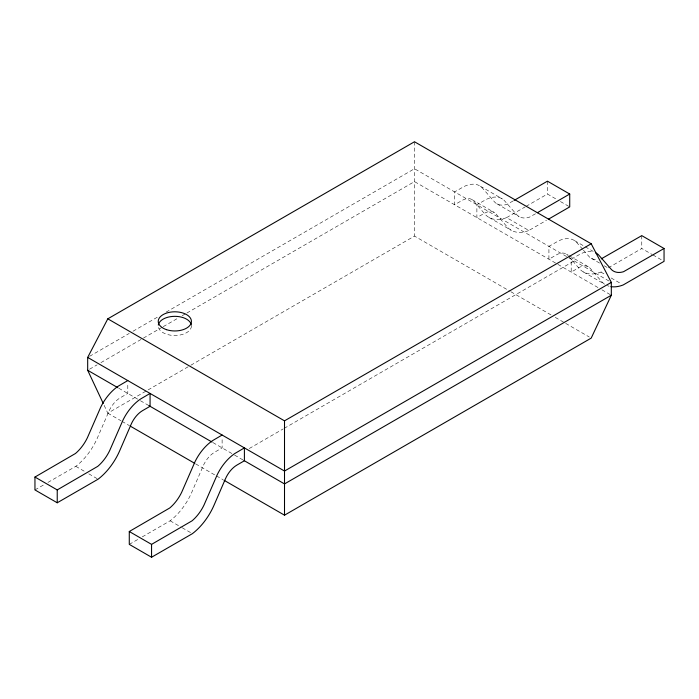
<?xml version="1.0" encoding="UTF-8"?>
<svg xmlns="http://www.w3.org/2000/svg" width="699" height="699" viewBox="0 0 699 699"><rect width="100%" height="100%" fill="white"/><g stroke="black" fill="none" stroke-linecap="round" stroke-linejoin="round"><path stroke-width="0.52" stroke-dasharray="3.5 2.62" d="M89.577 356.324L129.245 333.423M133.02 331.239L159.468 315.965M166.082 312.156L414.49 168.739L609.458 281.295M89.577 369.186L97.126 364.826M100.909 362.641L142.465 338.648M143.409 338.106L162.299 327.202M163.243 326.651L178.359 317.931M182.133 315.747L185.917 313.563M186.86 313.021L414.49 181.6L598.134 287.621M104.142 405.368L107.803 413.161L189.901 365.76M190.844 365.219L414.49 236.096L509.929 291.203M513.223 200.928L506.932 204.388A29.769 17.187 -60 0 1 495.006 202.422L481.646 187.227A35.378 20.428 -60 0 0 464.075 186.502L454.595 191.893L454.595 204.755L462.022 200.464A19.607 11.324 -60 0 1 473.564 200.945L484.888 214.043A45.531 26.291 -60 0 0 506.592 217.616L528.872 230.487L546.513 220.299M34.95 489.92L44.238 484.556M47.951 482.415L75.798 466.338A45.531 26.291 -60 0 0 97.502 437.696L108.826 411.528A19.607 11.324 -60 0 1 120.368 397.722L127.795 393.432L127.795 382.711M506.592 217.616L525.159 206.904M526.085 206.362L547.439 194.034L556.727 199.398M535.504 213.789L529.222 217.258A29.769 17.187 -60 0 1 517.295 215.283L503.927 200.097A35.378 20.428 -60 0 0 486.355 199.372L476.884 204.755L476.884 217.616L484.311 213.335A19.607 11.324 -60 0 1 495.853 213.807L507.168 226.904A45.531 26.291 -60 0 0 528.872 230.487M249.263 448.522L283.261 428.889M284.213 428.338L574.176 260.928M129.28 544.381L138.559 539.016M142.273 536.876L170.128 520.79A45.531 26.291 -60 0 0 191.832 492.157L203.147 465.988A19.607 11.324 -60 0 1 214.689 452.183L222.116 447.893L222.116 437.172M568.602 256.218L579.218 268.503A45.531 26.291 -60 0 0 600.913 272.077L602.774 271.011M608.348 267.796L641.769 248.494L651.984 254.392M560.441 201.539L568.794 206.362M652.91 254.925L662.189 260.29M480.309 186.205L502.59 199.066M574.639 240.666L593.206 251.387M496.928 203.811L519.208 216.681M591.249 258.272L599.611 263.095M604.251 265.777L607.038 267.385M600.913 272.077L605.561 274.759M611.127 277.975L621.341 283.873M472.157 199.696L494.438 212.566M566.487 254.156L568.348 255.231M569.274 255.764L588.768 267.027M489.108 217.503L511.388 230.373M583.438 271.963L604.792 284.292M601.9 289.797L611.319 295.231M510.873 291.745L551.511 315.205M555.286 317.39L564.74 322.842M565.683 323.384L589.309 337.023M118.76 388.225L139.861 400.405M140.42 400.728L149.149 405.761M212.942 442.589L233.658 454.551M234.602 455.101L244.405 460.755M107.803 413.161L121.032 420.798M121.975 421.348L129.542 425.708M195.685 463.9L215.528 475.355M216.472 475.897L223.086 479.715M75.798 466.338L85.086 471.694M88.799 473.835L98.087 479.199M170.128 520.79L181.268 527.229M182.194 527.762L192.408 533.66M582.713 249.333L575.976 241.688A35.378 20.428 -60 0 0 558.405 240.963L548.925 246.354L548.925 259.215L556.352 254.925A19.607 11.324 -60 0 1 567.894 255.406M583.42 250.155L589.336 256.882A29.769 17.187 -60 0 0 597.164 259.591M641.769 235.633L641.769 248.494M547.439 181.172L547.439 194.034M414.49 141.757L414.49 236.096M191.421 325.926A16.593 9.585 0 0 1 175.545 335.494A16.593 9.585 0 0 1 158.297 326.756M609.074 286.214A45.531 26.291 -60 0 1 607.344 285.62M604.198 283.855A45.531 26.291 -60 0 1 601.498 281.365L590.174 268.267A19.607 11.324 -60 0 0 578.632 267.796L571.205 272.077L571.205 259.215L580.686 253.833A35.378 20.428 -60 0 1 592.21 251.701"/><path stroke-width="1.05" d="M103.234 403.419L87.681 370.278L87.681 357.416L107.803 318.823L414.49 141.757L591.197 243.776L611.319 282.37L611.319 295.231L591.197 338.115L284.51 515.18L224.029 480.265M127.795 380.571L118.314 386.128A35.378 20.428 -60 0 0 100.743 407.141L87.384 437.766A29.769 17.187 -60 0 1 75.457 453.502L34.95 477.05L34.95 489.92L57.231 502.782L98.087 479.199A45.531 26.291 -60 0 0 119.782 450.558L131.106 424.389A19.607 11.324 -60 0 1 142.648 410.584L150.075 406.302L150.075 393.432L140.595 398.989A35.378 20.428 -60 0 0 123.024 420.003L109.664 450.628A29.769 17.187 -60 0 1 97.738 466.364L57.231 489.92L34.95 477.05M514.141 200.395L547.439 181.172L569.72 194.034L569.72 206.904L548.365 219.233M537.348 212.723L569.72 194.034M222.116 435.031L212.645 440.588A35.378 20.428 -60 0 0 195.073 461.602L181.705 492.227A29.769 17.187 -60 0 1 169.778 507.963L129.28 531.511L129.28 544.381L151.561 557.243L192.408 533.66A45.531 26.291 -60 0 0 214.112 505.019L225.436 478.85A19.607 11.324 -60 0 1 236.978 465.045L244.405 460.755L244.405 447.893L234.925 453.45A35.378 20.428 -60 0 0 217.354 474.464L203.994 505.089A29.769 17.187 -60 0 1 192.068 520.825L151.561 544.381L129.28 531.511M107.803 318.823L284.51 420.842L591.197 243.776M610.891 286.616A45.531 26.291 -60 0 0 623.202 284.947L664.05 261.356L664.05 248.494L623.543 271.71A29.769 17.187 -60 0 1 611.616 269.744L598.257 254.55A35.378 20.428 -60 0 0 595.461 252.715M611.319 282.37L284.51 471.047L87.681 357.416M611.319 295.231L284.51 483.918L244.012 460.536M601.262 258.848L641.769 235.633L664.05 248.494M87.681 370.278L117.816 387.674M148.896 405.621L211.998 442.048M130.486 426.25L194.741 463.35M284.51 420.842L284.51 515.18M151.561 544.381L151.561 557.243M57.231 489.92L57.231 502.782M158.297 325.096A16.593 9.585 0 0 1 174.829 316.341A16.593 9.585 0 0 1 191.36 325.096M166.528 329.675A16.593 9.585 0 0 0 191.421 321.383A16.593 9.585 0 0 0 166.528 313.082A16.593 9.585 0 0 0 166.528 329.675"/></g></svg>
